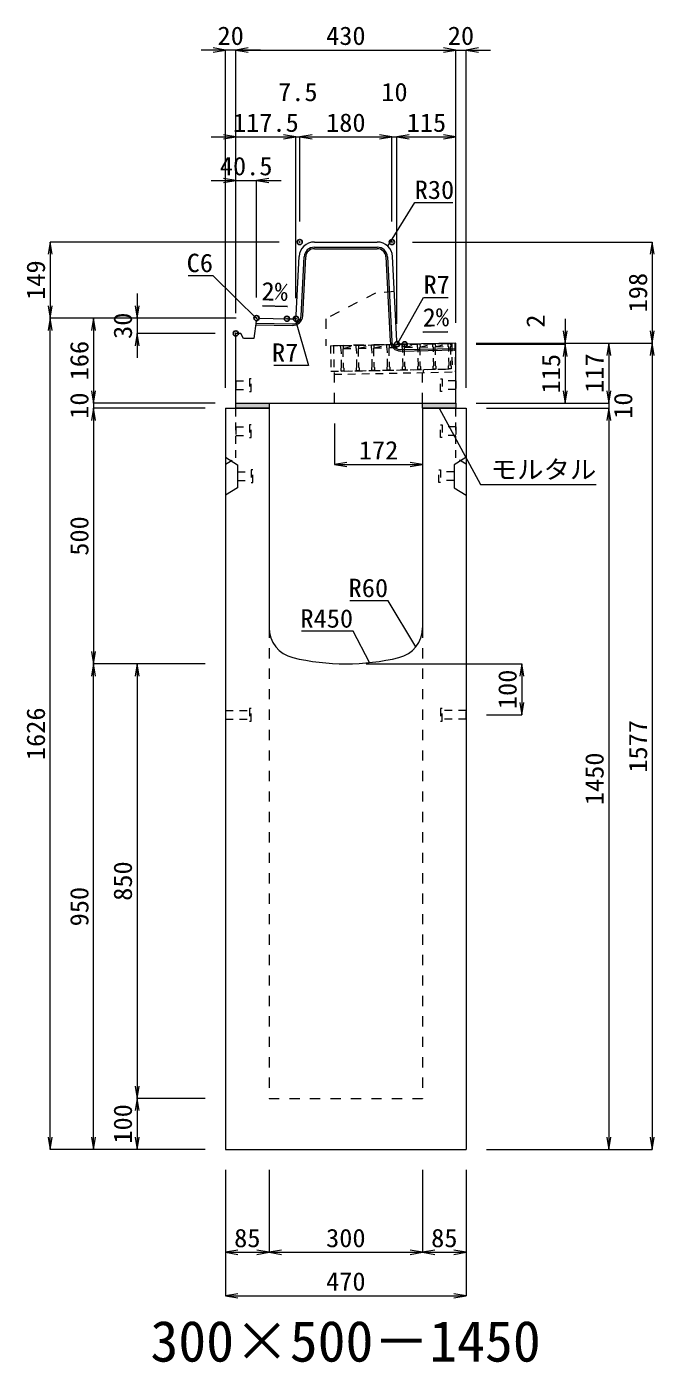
# Model space of a CAD drawing. Units: millimetres at full size. Extents: x -22536 to 51867, y -19720 to 38340.
# Drawn here: x 13776 to 15003, y -12586 to -9974 of the extents above; entities that cross this region are included whole.
import ezdxf
from ezdxf.enums import TextEntityAlignment as Align

# ---------------------------------------------------------------- set-up
doc = ezdxf.new("R2010")
doc.units = ezdxf.units.MM
doc.header["$LTSCALE"] = 20
doc.header["$PDMODE"] = 32
doc.header["$PDSIZE"] = 10
doc.linetypes.add('USER1', pattern=[2, 1, -1])
doc.linetypes.add('USER2', pattern=[1.35, 0.75, -0.6])
for name, color, linetype, lineweight in [('インサート', 3, 'USER2', 9), ('グレーチング', 7, 'USER2', 5), ('モルタル', 7, 'Continuous', 9), ('受枠', 3, 'USER2', 9), ('寸法線', 7, 'Continuous', 13), ('引出線', 4, 'Continuous', 13), ('本体', 2, 'Continuous', 13), ('目地', 132, 'Continuous', 5)]:
    doc.layers.add(name, color=color, linetype=linetype, lineweight=lineweight)
doc.layers.add('作業エリア', color=11, linetype='Continuous')
doc.layers.add('文字', color=7, linetype='Continuous')
doc.styles.add('ＭＳ 明朝', font='')
doc.styles.get('ＭＳ 明朝').set_extended_font_data('MS Mincho')

# ---------------------------------------------------------------- blocks, each defined once
blk = doc.blocks.new('open_arrow')
at = {"color": 0, "linetype": 'Continuous', "lineweight": -2}
blk.add_lwpolyline([(7.5, 1.25), (0, 0), (7.5, -1.25)], dxfattribs=at)

msp = doc.modelspace()

# ---------------------------------------------------------------- hatches: boundary and pattern name
at = {"layer": 'モルタル'}
for points in [[(14250, -10720), (14250, -10710), (14185, -10710), (14185, -10720)], [(14615, -10720), (14615, -10710), (14550, -10710), (14550, -10720)]]:
    msp.add_hatch(color=256, dxfattribs=at).paths.add_polyline_path(points)

# ---------------------------------------------------------------- linework, layer by layer
at = {"layer": 'インサート'}
for p, q in [((14185, -10666.5), (14212, -10666.5)), ((14185, -10666.5), (14185, -10683.5)), ((14185, -10683.5), (14212, -10683.5)), ((14215, -10662.5), (14212, -10662.5)), ((14212, -10662.5), (14212, -10687.5)), ((14215, -10687.5), (14215, -10662.5)), ((14585, -10662.5), (14588, -10662.5)), ((14585, -10687.5), (14585, -10662.5)), ((14588, -10662.5), (14588, -10687.5)), ((14615, -10666.5), (14588, -10666.5)), ((14615, -10683.5), (14588, -10683.5)), ((14615, -10666.5), (14615, -10683.5)), ((14212, -10687.5), (14215, -10687.5)), ((14588, -10687.5), (14585, -10687.5)), ((14185, -10756.5), (14212, -10756.5)), ((14185, -10756.5), (14185, -10773.5)), ((14215, -10752.5), (14212, -10752.5)), ((14212, -10752.5), (14212, -10777.5)), ((14215, -10777.5), (14215, -10752.5)), ((14585, -10752.5), (14588, -10752.5)), ((14585, -10777.5), (14585, -10752.5)), ((14588, -10752.5), (14588, -10777.5)), ((14615, -10756.5), (14588, -10756.5)), ((14615, -10756.5), (14615, -10773.5)), ((14185, -10773.5), (14212, -10773.5)), ((14212, -10777.5), (14215, -10777.5)), ((14588, -10777.5), (14585, -10777.5)), ((14615, -10773.5), (14588, -10773.5)), ((14218.2, -10840.5), (14215.2, -10840.5)), ((14215.2, -10840.5), (14215.2, -10865.5)), ((14218.2, -10865.5), (14218.2, -10840.5)), ((14581.8, -10840.5), (14584.8, -10840.5)), ((14581.8, -10865.5), (14581.8, -10840.5)), ((14584.8, -10840.5), (14584.8, -10865.5)), ((14188.2, -10844.5), (14215.2, -10844.5)), ((14188.2, -10844.5), (14188.2, -10861.5)), ((14188.2, -10861.5), (14215.2, -10861.5)), ((14215.2, -10865.5), (14218.2, -10865.5)), ((14584.8, -10865.5), (14581.8, -10865.5)), ((14611.8, -10844.5), (14584.8, -10844.5)), ((14611.8, -10861.5), (14584.8, -10861.5)), ((14611.8, -10844.5), (14611.8, -10861.5)), ((14165, -11311.5), (14212, -11311.5)), ((14165, -11311.5), (14165, -11328.5)), ((14215, -11307.5), (14212, -11307.5)), ((14212, -11307.5), (14212, -11332.5)), ((14215, -11332.5), (14215, -11307.5)), ((14588, -11307.5), (14585, -11307.5)), ((14585, -11307.5), (14585, -11332.5)), ((14588, -11332.5), (14588, -11307.5)), ((14635, -11311.5), (14588, -11311.5)), ((14635, -11328.5), (14635, -11311.5)), ((14165, -11328.5), (14212, -11328.5)), ((14212, -11332.5), (14215, -11332.5)), ((14585, -11332.5), (14588, -11332.5)), ((14635, -11328.5), (14588, -11328.5))]:
    msp.add_line(p, q, dxfattribs=at)
at = {"layer": 'グレーチング'}
for p, q in [((14389.92, -10597.5), (14604.88, -10593.2)), ((14395.04, -10603.4), (14419.92, -10596.9)), ((14395.04, -10603.4), (14420.04, -10602.9)), ((14425.04, -10602.8), (14449.91, -10596.3)), ((14425.04, -10602.8), (14450.03, -10602.3)), ((14455.03, -10602.2), (14479.91, -10595.7)), ((14455.03, -10602.2), (14480.03, -10601.7)), ((14485.03, -10601.6), (14509.9, -10595.1)), ((14485.03, -10601.6), (14510.02, -10601.1)), ((14515.02, -10601), (14539.89, -10594.5)), ((14515.02, -10601), (14540.01, -10600.5)), ((14545.01, -10600.4), (14569.89, -10593.9)), ((14545.01, -10600.4), (14570.01, -10599.9)), ((14575.01, -10599.8), (14599.88, -10593.3)), ((14575.01, -10599.8), (14600, -10599.3)), ((14390.92, -10647.49), (14605.88, -10643.19))]:
    msp.add_line(p, q, dxfattribs=at)
for points in [[(14389.92, -10597.5), (14394.92, -10597.4), (14395.04, -10603.4), (14394.06, -10604.42), (14394.78, -10640.41), (14395.8, -10641.39), (14395.92, -10647.39), (14390.92, -10647.49), (14390.8, -10641.49), (14391.78, -10640.47), (14391.06, -10604.48), (14390.04, -10603.5)], [(14419.92, -10596.9), (14424.92, -10596.8), (14425.04, -10602.8), (14424.06, -10603.82), (14424.78, -10639.81), (14425.8, -10640.79), (14425.92, -10646.79), (14420.92, -10646.89), (14420.8, -10640.89), (14421.78, -10639.87), (14421.06, -10603.88), (14420.04, -10602.9)], [(14449.91, -10596.3), (14454.91, -10596.2), (14455.03, -10602.2), (14454.05, -10603.22), (14454.77, -10639.21), (14455.79, -10640.19), (14455.91, -10646.19), (14450.91, -10646.29), (14450.79, -10640.29), (14451.77, -10639.27), (14451.05, -10603.28), (14450.03, -10602.3)], [(14479.91, -10595.7), (14484.91, -10595.6), (14485.03, -10601.6), (14484.05, -10602.62), (14484.77, -10638.61), (14485.79, -10639.59), (14485.91, -10645.59), (14480.91, -10645.69), (14480.79, -10639.69), (14481.77, -10638.67), (14481.05, -10602.68), (14480.03, -10601.7)], [(14509.9, -10595.1), (14514.9, -10595), (14515.02, -10601), (14514.04, -10602.02), (14514.76, -10638.01), (14515.78, -10638.99), (14515.9, -10644.99), (14510.9, -10645.09), (14510.78, -10639.09), (14511.76, -10638.07), (14511.04, -10602.08), (14510.02, -10601.1)], [(14539.89, -10594.5), (14544.89, -10594.4), (14545.01, -10600.4), (14544.03, -10601.42), (14544.75, -10637.41), (14545.77, -10638.39), (14545.89, -10644.39), (14540.89, -10644.49), (14540.77, -10638.49), (14541.75, -10637.47), (14541.03, -10601.48), (14540.01, -10600.5)], [(14569.89, -10593.9), (14574.89, -10593.8), (14575.01, -10599.8), (14574.03, -10600.82), (14574.75, -10636.81), (14575.77, -10637.79), (14575.89, -10643.79), (14570.89, -10643.89), (14570.77, -10637.89), (14571.75, -10636.87), (14571.03, -10600.88), (14570.01, -10599.9)], [(14599.88, -10593.3), (14604.88, -10593.2), (14605, -10599.2), (14604.02, -10600.22), (14604.74, -10636.21), (14605.76, -10637.19), (14605.88, -10643.19), (14600.88, -10643.29), (14600.76, -10637.29), (14601.74, -10636.27), (14601.02, -10600.28), (14600, -10599.3)]]:
    msp.add_lwpolyline(points, close=True, dxfattribs=at)
at = {"layer": 'モルタル'}
for points in [[(14185, -10710), (14250, -10710), (14250, -10720), (14185, -10720)], [(14550, -10710), (14615, -10710), (14615, -10720), (14550, -10720)]]:
    msp.add_lwpolyline(points, close=True, dxfattribs=at)
at = {"layer": '作業エリア'}
for p in [(14310, -10395), (14490, -10395), (14225.5, -10543.81), (14285, -10545), (14302.5, -10545), (14185, -10573.81), (14500, -10595), (14515, -10595)]:
    msp.add_point(p, dxfattribs=at)
at = {"layer": '受枠'}
for p, q in [((14369.93, -10597.9), (14612.88, -10593.04)), ((14369.93, -10597.9), (14370.93, -10647.89)), ((14375.93, -10597.78), (14377.05, -10653.77)), ((14606.88, -10593.16), (14607.88, -10643.15)), ((14612.88, -10593.04), (14614, -10649.03)), ((14370.93, -10647.89), (14607.88, -10643.15)), ((14377.05, -10653.77), (14614, -10649.03)), ((14550.89, -10644.29), (14551.01, -10650.29))]:
    msp.add_line(p, q, dxfattribs=at)
at = {"layer": '寸法線'}
for p, q in [((14233, -10019.42), (14117, -10019.42)), ((14165, -10680), (14165, -10019.42)), ((14185, -10019.42), (14615, -10019.42)), ((14185, -10533.81), (14185, -10019.42)), ((14185, -10533.81), (14185, -10019.42)), ((14567, -10019.42), (14683, -10019.42)), ((14615, -10553), (14615, -10019.42)), ((14615, -10553), (14615, -10019.42)), ((14635, -10680), (14635, -10019.42)), ((14137, -10189.42), (14302.5, -10189.42)), ((14185, -10533.81), (14185, -10189.42)), ((14254.5, -10189.42), (14358, -10189.42)), ((14302.5, -10505), (14302.5, -10189.42)), ((14302.5, -10505), (14302.5, -10189.42)), ((14310, -10355), (14310, -10189.42)), ((14310, -10189.42), (14490, -10189.42)), ((14310, -10355), (14310, -10189.42)), ((14442, -10189.42), (14548, -10189.42)), ((14490, -10355), (14490, -10189.42)), ((14490, -10355), (14490, -10189.42)), ((14500, -10555), (14500, -10189.42)), ((14500, -10189.42), (14615, -10189.42)), ((14500, -10555), (14500, -10189.42)), ((14615, -10553), (14615, -10189.42)), ((14137, -10274.42), (14273.5, -10274.42)), ((14185, -10533.81), (14185, -10274.42)), ((14225.5, -10503.81), (14225.5, -10274.42)), ((13822.06, -10395), (13822.06, -10543.81)), ((14270, -10395), (13822.06, -10395)), ((14530, -10395), (14998.78, -10395)), ((14998.78, -10395), (14998.78, -10593)), ((13992.06, -10495.81), (13992.06, -10621.81)), ((14185.5, -10543.81), (13822.06, -10543.81)), ((13822.06, -12170), (13822.06, -10543.81)), ((14185.5, -10543.81), (13822.06, -10543.81)), ((13907.06, -10543.81), (13907.06, -10710)), ((14185.5, -10543.81), (13907.06, -10543.81)), ((14185.5, -10543.81), (13992.06, -10543.81)), ((14828.78, -10545), (14828.78, -10643)), ((14145, -10573.81), (13992.06, -10573.81)), ((14655, -10593), (14828.78, -10593)), ((14655, -10593), (14913.78, -10593)), ((14655, -10593), (14998.78, -10593)), ((14655, -10593), (14998.78, -10593)), ((14655, -10595), (14828.78, -10595)), ((14655, -10595), (14828.78, -10595)), ((14828.78, -10595), (14828.78, -10710)), ((14913.78, -10593), (14913.78, -10710)), ((14998.78, -10593), (14998.78, -12170)), ((13907.06, -10662), (13907.06, -10768)), ((14913.78, -10662), (14913.78, -10768)), ((14145, -10710), (13907.06, -10710)), ((14145, -10710), (13907.06, -10710)), ((14655, -10710), (14828.78, -10710)), ((14655, -10710), (14913.78, -10710)), ((14655, -10710), (14913.78, -10710)), ((14125, -10720), (13907.06, -10720)), ((13907.06, -10720), (13907.06, -11220)), ((14125, -10720), (13907.06, -10720)), ((14675, -10720), (14913.78, -10720)), ((14675, -10720), (14913.78, -10720)), ((14913.78, -10720), (14913.78, -12170)), ((14378, -10750), (14378, -10830.23)), ((14378, -10830.23), (14550, -10830.23)), ((14125, -11220), (13907.06, -11220)), ((13907.06, -12170), (13907.06, -11220)), ((14125, -11220), (13907.06, -11220)), ((13992.06, -11220), (13992.06, -12070)), ((14125, -11220), (13992.06, -11220)), ((14440, -11220), (14743.78, -11220)), ((14743.78, -11220), (14743.78, -11320)), ((14675, -11320), (14743.78, -11320)), ((14125, -12070), (13992.06, -12070)), ((13992.06, -12070), (13992.06, -12170)), ((14125, -12070), (13992.06, -12070)), ((14125, -12170), (13822.06, -12170)), ((14125, -12170), (13907.06, -12170)), ((14125, -12170), (13992.06, -12170)), ((14675, -12170), (14913.78, -12170)), ((14675, -12170), (14998.78, -12170)), ((14165, -12210), (14165, -12371.16)), ((14165, -12210), (14165, -12456.16)), ((14250, -12210), (14250, -12371.16)), ((14250, -12210), (14250, -12371.16)), ((14550, -12210), (14550, -12371.16)), ((14550, -12210), (14550, -12371.16)), ((14635, -12210), (14635, -12371.16)), ((14635, -12210), (14635, -12456.16)), ((14165, -12371.16), (14250, -12371.16)), ((14250, -12371.16), (14550, -12371.16)), ((14550, -12371.16), (14635, -12371.16)), ((14165, -12456.16), (14635, -12456.16))]:
    msp.add_line(p, q, dxfattribs=at)
at = {"layer": '引出線'}
for points in [[(14482.14, -10403.26), (14534.6, -10317.93), (14609.27, -10317.93)], [(14228.13, -10546.85), (14140.5, -10461.04), (14092.16, -10461.04)], [(14286.1, -10520.96), (14237.36, -10519.98), (14286.11, -10520.96)], [(14501.83, -10593.07), (14551.86, -10503.47), (14599.79, -10503.47)], [(14300.67, -10543.07), (14327.18, -10636.44), (14259.25, -10636.44)], [(14550.86, -10571.41), (14599.57, -10570.44), (14550.83, -10571.41)], [(14582.5, -10720), (14663.13, -10869.03), (14889.05, -10869.03)], [(14537.07, -11186.68), (14482.66, -11096.79), (14407.98, -11096.79)], [(14446.44, -11217.6), (14414.22, -11156.45), (14313.21, -11156.45)]]:
    msp.add_lwpolyline(points, dxfattribs=at)
at = {"layer": '本体'}
for p, q in [((14338.54, -10395), (14461.46, -10395)), ((14302.83, -10538.35), (14308.57, -10423.5)), ((14499.67, -10588.35), (14491.43, -10423.5)), ((14224.76, -10549.76), (14220.5, -10583.81)), ((14224.76, -10549.76), (14231.5, -10543.93)), ((14231.5, -10543.93), (14285, -10545)), ((14285, -10545), (14295.84, -10545)), ((14185, -10710), (14185, -10573.81)), ((14195, -10573.81), (14185, -10573.81)), ((14200, -10583.81), (14195, -10573.81)), ((14220.5, -10583.81), (14200, -10583.81)), ((14515, -10595), (14506.66, -10595)), ((14615, -10593), (14515, -10595)), ((14615, -10710), (14615, -10593)), ((14185, -10710), (14615, -10710)), ((14165, -10720), (14165, -12170)), ((14165, -10720), (14250, -10720)), ((14250, -10720), (14250, -11149.47)), ((14550, -10720), (14635, -10720)), ((14550, -10720), (14550, -11149.47)), ((14635, -10720), (14635, -12170)), ((14165, -12170), (14635, -12170))]:
    msp.add_line(p, q, dxfattribs=at)
at = {"layer": '本体', "linetype": 'USER1'}
for p, q in [((14458, -10495), (14361, -10545)), ((14494.85, -10492), (14458, -10495)), ((14361, -10545), (14361, -10598.08)), ((14515, -10595), (14361, -10598.08)), ((14378, -10710), (14378, -10647.75)), ((14550, -10710), (14550, -10644.31))]:
    msp.add_line(p, q, dxfattribs=at)
at = {"layer": '本体', "linetype": 'USER2', "lineweight": 9}
for p, q in [((14185, -10817), (14185, -10720)), ((14615, -10817), (14615, -10720)), ((14165, -10829.5), (14185, -10817)), ((14635, -10829.5), (14615, -10817))]:
    msp.add_line(p, q, dxfattribs=at)
at = {"layer": '本体', "lineweight": 9}
for p, q in [((14165, -10816), (14188.2, -10830.5)), ((14188.2, -10830.5), (14188.2, -10875.5)), ((14634.58, -10816.26), (14611.8, -10830.5)), ((14611.8, -10830.5), (14611.8, -10875.5)), ((14188.2, -10875.5), (14165, -10890)), ((14611.8, -10875.5), (14635, -10890))]:
    msp.add_line(p, q, dxfattribs=at)
at = {"layer": '本体', "linetype": 'USER1', "lineweight": 15}
for p, q in [((14250, -11149.47), (14250, -12070)), ((14550, -11149.47), (14550, -12070)), ((14250, -12070), (14550, -12070))]:
    msp.add_line(p, q, dxfattribs=at)
at = {"layer": '本体'}
for centre, radius, start, end in [((14338.54, -10425), 30, 90, 177.13759), ((14461.46, -10425), 30, 2.86241, 90), ((14295.84, -10538), 7, 270, 357.13759), ((14506.66, -10588), 7, 182.86241, 270), ((14310, -11149.47), 60, 180, 256.65764), ((14490, -11149.47), 60, 283.34236, 0), ((14400, -10770), 450, 256.65764, 283.34236)]:
    msp.add_arc(centre, radius, start, end, dxfattribs=at)
at = {"layer": '目地'}
for p, q in [((14338.54, -10405), (14461.46, -10405)), ((14338.54, -10408), (14461.46, -10408)), ((14312.81, -10539.06), (14318.56, -10424)), ((14315.81, -10539.21), (14321.56, -10424.15)), ((14478.44, -10424.15), (14486.69, -10589.16)), ((14481.44, -10424), (14489.69, -10589.01)), ((14224.25, -10553.79), (14295.49, -10555.21)), ((14223.88, -10556.78), (14295.43, -10558.21)), ((14507.01, -10605.16), (14615, -10603)), ((14507.07, -10608.16), (14615, -10606))]:
    msp.add_line(p, q, dxfattribs=at)
for centre, radius, start, end in [((14338.54, -10425), 20, 90, 177.13759), ((14338.54, -10425), 17, 90, 177.13759), ((14461.46, -10425), 20, 2.86241, 90), ((14461.46, -10425), 17, 2.86241, 90), ((14295.83, -10538.22), 20, 268.85424, 357.13759), ((14295.83, -10538.22), 17, 268.85424, 357.13759), ((14506.67, -10588.17), 20, 182.86241, 271.14576), ((14506.67, -10588.17), 17, 182.86241, 271.14576)]:
    msp.add_arc(centre, radius, start, end, dxfattribs=at)

# ---------------------------------------------------------------- block references
at = {"layer": '寸法線', "xscale": 3.2, "yscale": 3.2}
for p, rotation in [((14165, -10019.42), 180), ((14615, -10019.42), 180), ((14615, -10019.42), 180), ((14185, -10189.42), 180), ((14302.5, -10189.42), 180), ((14302.5, -10189.42), 180), ((14490, -10189.42), 180), ((14490, -10189.42), 180), ((14615, -10189.42), 180), ((14185, -10274.42), 180), ((13822.06, -10395), 270), ((14998.78, -10395), 270), ((13822.06, -10543.81), 90), ((13992.06, -10543.81), 90), ((13822.06, -10543.81), 270), ((13907.06, -10543.81), 270), ((13992.06, -10573.81), 270), ((14828.78, -10593), 90), ((14998.78, -10593), 90), ((14828.78, -10595), 270), ((14828.78, -10595), 270), ((14913.78, -10593), 270), ((14998.78, -10593), 270), ((13907.06, -10710), 90), ((13907.06, -10710), 90), ((14828.78, -10710), 90), ((14913.78, -10710), 90), ((14913.78, -10710), 90), ((13907.06, -10720), 270), ((13907.06, -10720), 270), ((14913.78, -10720), 270), ((14913.78, -10720), 270), ((14550, -10830.23), 180), ((13907.06, -11220), 90), ((13907.06, -11220), 270), ((13992.06, -11220), 270), ((14743.78, -11220), 270), ((14743.78, -11320), 90), ((13992.06, -12070), 90), ((13992.06, -12070), 270), ((13822.06, -12170), 90), ((13907.06, -12170), 90), ((13992.06, -12170), 90), ((14913.78, -12170), 90), ((14998.78, -12170), 90), ((14250, -12371.16), 180), ((14550, -12371.16), 180), ((14635, -12371.16), 180), ((14635, -12456.16), 180)]:
    msp.add_blockref('open_arrow', p, dxfattribs=dict(at, rotation=rotation))
for p in [(14185, -10019.42), (14185, -10019.42), (14635, -10019.42), (14310, -10189.42), (14310, -10189.42), (14500, -10189.42), (14500, -10189.42), (14225.5, -10274.42), (14378, -10830.23), (14165, -12371.16), (14250, -12371.16), (14550, -12371.16), (14165, -12456.16)]:
    msp.add_blockref('open_arrow', p, dxfattribs=at)
at = {"layer": '引出線', "xscale": 0.0533, "yscale": 0.0533}
for p, rotation in [((14482.14, -10403.26), 58.4), ((14286.1, -10520.96), 178.9), ((14228.13, -10546.85), 135.6), ((14300.67, -10543.07), 285.9), ((14550.86, -10571.41), 1.1), ((14501.83, -10593.07), 60.8), ((14582.5, -10720), 298.4), ((14537.07, -11186.68), 121.2), ((14446.44, -11217.6), 117.8)]:
    msp.add_blockref('open_arrow', p, dxfattribs=dict(at, rotation=rotation))

# ---------------------------------------------------------------- texts
at = {"layer": '寸法線', "style": 'ＭＳ 明朝', "width": 1.05}
for s, p in [('20', (14175, -9991.42)), ('430', (14400, -9991.42)), ('20', (14625, -9991.42)), ('10', (14495, -10101.42)), ('7.5', (14306.25, -10101.42)), ('117.5', (14243.75, -10161.42)), ('180', (14400, -10161.42)), ('115', (14557.5, -10161.42)), ('40.5', (14205.25, -10246.42)), ('172', (14464, -10802.23)), ('85', (14207.5, -12343.16)), ('300', (14400, -12343.16)), ('85', (14592.5, -12343.16)), ('470', (14400, -12428.16))]:
    msp.add_text(s, height=36.03, dxfattribs=at).set_placement(p, align=Align.MIDDLE_CENTER)
for s, p in [('149', (13794.06, -10469.41)), ('198', (14970.78, -10494)), ('30', (13964.06, -10558.81)), ('2', (14770.78, -10549.66)), ('166', (13879.06, -10626.91)), ('115', (14800.78, -10652.5)), ('117', (14885.78, -10651.5)), ('10', (13879.06, -10715)), ('10', (14941.78, -10715)), ('500', (13879.06, -10970)), ('100', (14715.78, -11270)), ('1626', (13794.06, -11356.91)), ('1577', (14970.78, -11381.5)), ('1450', (14885.78, -11445)), ('850', (13964.06, -11645)), ('950', (13879.06, -11695)), ('100', (13964.06, -12120))]:
    msp.add_text(s, height=36.03, rotation=90, dxfattribs=at).set_placement(p, align=Align.MIDDLE_CENTER)
at = {"layer": '引出線', "style": 'ＭＳ 明朝', "width": 1.05}
for s, p in [('R30', (14534.6, -10274.73)), ('R7', (14551.86, -10460.27)), ('モルタル', (14683.13, -10821.92))]:
    msp.add_text(s, height=36.03, dxfattribs=at).set_placement(p, align=Align.TOP_LEFT)
for s, p in [('C6', (14140.5, -10417.84)), ('R7', (14307.18, -10593.24)), ('R60', (14482.66, -11053.59)), ('R450', (14414.22, -11113.25))]:
    msp.add_text(s, height=36.03, dxfattribs=at).set_placement(p, align=Align.TOP_RIGHT)
msp.add_text('2%', height=36.03, rotation=358.854, dxfattribs=at).set_placement((14287.05, -10474.06), align=Align.TOP_RIGHT)
msp.add_text('2%', height=36.03, rotation=1.146, dxfattribs=at).set_placement((14549.89, -10524.52), align=Align.TOP_LEFT)
at = {"layer": '文字', "style": 'ＭＳ 明朝'}
msp.add_text('300×500－1450', height=80.06, dxfattribs=at).set_placement((14399.52, -12544.97), align=Align.MIDDLE_CENTER)

doc.saveas('drawing.dxf')
